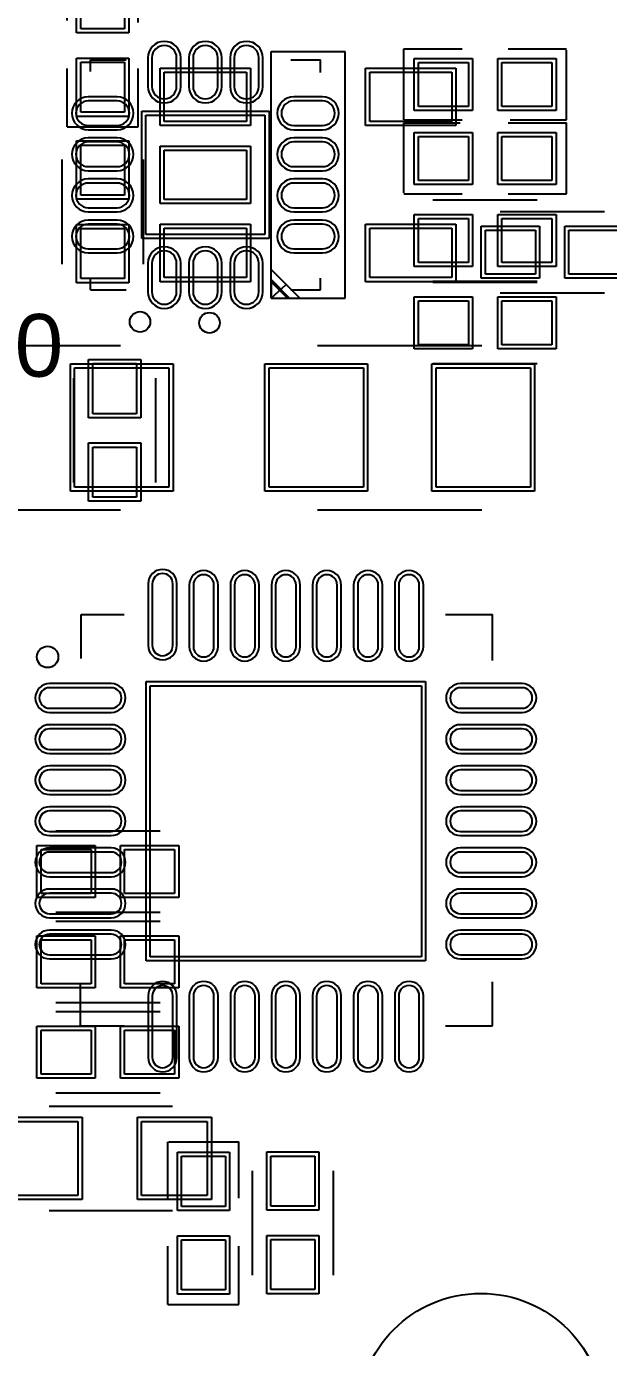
# Model space of a CAD drawing. Header units: inches. Extents: x -5 to 125, y -8 to 83.
# Drawn here: x 8.57 to 15.65, y 22.18 to 38.26 of the extents above; entities that cross this region are included whole.
import ezdxf

# ---------------------------------------------------------------- set-up
doc = ezdxf.new("R2010")
doc.units = ezdxf.units.IN
for name, color, linetype in [('Bottom Overlay', 54, 'Continuous'), ('Bottom Paste', 16, 'Continuous'), ('Bottom Solder', 6, 'Continuous'), ('Top Overlay', 2, 'Continuous'), ('Top Paste', 8, 'Continuous'), ('Top Solder', 216, 'Continuous')]:
    doc.layers.add(name, color=color, linetype=linetype)
doc.styles.add('Arial', font='', dxfattribs={"height": 0.2})
doc.styles.get('Arial').set_extended_font_data('Arial')

# ---------------------------------------------------------------- blocks, each defined once
blk = doc.blocks.new('QFN28P_0_5BSC_5_5_H_60')
at = {"layer": 'Top Overlay'}
for p, q in [((-2.489, 2.515), (-1.968, 2.515)), ((-2.489, 1.981), (-2.489, 2.515)), ((1.943, 2.515), (2.515, 2.515)), ((2.515, 1.956), (2.515, 2.515)), ((-2.5, -2.489), (-2.5, -1.981)), ((2.515, -2.489), (2.515, -1.956)), ((-2.5, -2.489), (-1.968, -2.489)), ((1.943, -2.489), (2.515, -2.489))]:
    blk.add_line(p, q, dxfattribs=at)
blk.add_circle((-2.9, 2), 0.13, dxfattribs=at)
at = {"layer": 'Top Paste'}
for p, q in [((-1.625, 2.89), (-1.625, 2.14)), ((-1.375, 2.14), (-1.375, 2.89)), ((-1.125, 2.875), (-1.125, 2.125)), ((-0.875, 2.125), (-0.875, 2.875)), ((-0.625, 2.875), (-0.625, 2.125)), ((-0.375, 2.125), (-0.375, 2.875)), ((-0.125, 2.875), (-0.125, 2.125)), ((0.125, 2.125), (0.125, 2.875)), ((0.375, 2.875), (0.375, 2.125)), ((0.625, 2.125), (0.625, 2.875)), ((0.875, 2.875), (0.875, 2.125)), ((1.125, 2.125), (1.125, 2.875)), ((1.375, 2.875), (1.375, 2.125)), ((1.625, 2.125), (1.625, 2.875)), ((-2.125, 1.625), (-2.875, 1.625)), ((-1.65, 1.65), (1.65, 1.65)), ((-1.65, -1.65), (-1.65, 1.65)), ((1.65, 1.65), (1.65, -1.65)), ((2.875, 1.625), (2.125, 1.625)), ((-2.875, 1.375), (-2.125, 1.375)), ((2.125, 1.375), (2.875, 1.375)), ((-2.125, 1.125), (-2.875, 1.125)), ((2.875, 1.125), (2.125, 1.125)), ((-2.875, 0.875), (-2.125, 0.875)), ((2.125, 0.875), (2.875, 0.875)), ((-2.125, 0.625), (-2.875, 0.625)), ((2.875, 0.625), (2.125, 0.625)), ((-2.875, 0.375), (-2.125, 0.375)), ((2.125, 0.375), (2.875, 0.375)), ((-2.125, 0.125), (-2.875, 0.125)), ((2.875, 0.125), (2.125, 0.125)), ((-2.875, -0.125), (-2.125, -0.125)), ((2.125, -0.125), (2.875, -0.125)), ((-2.125, -0.375), (-2.875, -0.375)), ((2.875, -0.375), (2.125, -0.375)), ((-2.875, -0.625), (-2.125, -0.625)), ((2.125, -0.625), (2.875, -0.625)), ((-2.125, -0.875), (-2.875, -0.875)), ((2.875, -0.875), (2.125, -0.875)), ((-2.875, -1.125), (-2.125, -1.125)), ((2.125, -1.125), (2.875, -1.125)), ((-2.125, -1.375), (-2.875, -1.375)), ((2.875, -1.375), (2.125, -1.375)), ((-2.875, -1.625), (-2.125, -1.625)), ((1.65, -1.65), (-1.65, -1.65)), ((2.125, -1.625), (2.875, -1.625)), ((-1.625, -2.125), (-1.625, -2.875)), ((-1.375, -2.875), (-1.375, -2.125)), ((-1.125, -2.125), (-1.125, -2.875)), ((-0.875, -2.875), (-0.875, -2.125)), ((-0.625, -2.125), (-0.625, -2.875)), ((-0.375, -2.875), (-0.375, -2.125)), ((-0.125, -2.125), (-0.125, -2.875)), ((0.125, -2.875), (0.125, -2.125)), ((0.375, -2.125), (0.375, -2.875)), ((0.625, -2.875), (0.625, -2.125)), ((0.875, -2.125), (0.875, -2.875)), ((1.125, -2.875), (1.125, -2.125)), ((1.375, -2.125), (1.375, -2.875)), ((1.625, -2.875), (1.625, -2.125))]:
    blk.add_line(p, q, dxfattribs=at)
for centre, start, end in [((-1.5, 2.89), 0, 180), ((-1, 2.875), 0, 180), ((-0.5, 2.875), 0, 180), ((0, 2.875), 0, 180), ((0.5, 2.875), 0, 180), ((1, 2.875), 0, 180), ((1.5, 2.875), 0, 180), ((-1.5, 2.14), 180, 0), ((-1, 2.125), 180, 0), ((-0.5, 2.125), 180, 0), ((0, 2.125), 180, 0), ((0.5, 2.125), 180, 0), ((1, 2.125), 180, 0), ((1.5, 2.125), 180, 0), ((-2.875, 1.5), 90, 270), ((-2.125, 1.5), 270, 90), ((2.125, 1.5), 90, 270), ((2.875, 1.5), 270, 90), ((-2.875, 1), 90, 270), ((-2.125, 1), 270, 90), ((2.125, 1), 90, 270), ((2.875, 1), 270, 90), ((-2.875, 0.5), 90, 270), ((-2.125, 0.5), 270, 90), ((2.125, 0.5), 90, 270), ((2.875, 0.5), 270, 90), ((-2.875, 0), 90, 270), ((-2.125, 0), 270, 90), ((2.125, 0), 90, 270), ((2.875, 0), 270, 90), ((-2.875, -0.5), 90, 270), ((-2.125, -0.5), 270, 90), ((2.125, -0.5), 90, 270), ((2.875, -0.5), 270, 90), ((-2.875, -1), 90, 270), ((-2.125, -1), 270, 90), ((2.125, -1), 90, 270), ((2.875, -1), 270, 90), ((-2.875, -1.5), 90, 270), ((-2.125, -1.5), 270, 90), ((2.125, -1.5), 90, 270), ((2.875, -1.5), 270, 90), ((-1.5, -2.125), 0, 180), ((-1, -2.125), 0, 180), ((-0.5, -2.125), 0, 180), ((0, -2.125), 0, 180), ((0.5, -2.125), 0, 180), ((1, -2.125), 0, 180), ((1.5, -2.125), 0, 180), ((-1.5, -2.875), 180, 0), ((-1, -2.875), 180, 0), ((-0.5, -2.875), 180, 0), ((0, -2.875), 180, 0), ((0.5, -2.875), 180, 0), ((1, -2.875), 180, 0), ((1.5, -2.875), 180, 0)]:
    blk.add_arc(centre, 0.125, start, end, dxfattribs=at)
at = {"layer": 'Top Solder'}
for p, q in [((-1.675, 2.89), (-1.675, 2.14)), ((-1.325, 2.14), (-1.325, 2.89)), ((-1.175, 2.875), (-1.175, 2.125)), ((-0.825, 2.125), (-0.825, 2.875)), ((-0.675, 2.875), (-0.675, 2.125)), ((-0.325, 2.125), (-0.325, 2.875)), ((-0.175, 2.875), (-0.175, 2.125)), ((0.175, 2.125), (0.175, 2.875)), ((0.325, 2.875), (0.325, 2.125)), ((0.675, 2.125), (0.675, 2.875)), ((0.825, 2.875), (0.825, 2.125)), ((1.175, 2.125), (1.175, 2.875)), ((1.325, 2.875), (1.325, 2.125)), ((1.675, 2.125), (1.675, 2.875)), ((-2.125, 1.675), (-2.875, 1.675)), ((-1.7, 1.7), (1.7, 1.7)), ((-1.7, -1.7), (-1.7, 1.7)), ((1.7, 1.7), (1.7, -1.7)), ((2.875, 1.675), (2.125, 1.675)), ((-2.875, 1.325), (-2.125, 1.325)), ((2.125, 1.325), (2.875, 1.325)), ((-2.125, 1.175), (-2.875, 1.175)), ((2.875, 1.175), (2.125, 1.175)), ((-2.875, 0.825), (-2.125, 0.825)), ((2.125, 0.825), (2.875, 0.825)), ((-2.125, 0.675), (-2.875, 0.675)), ((2.875, 0.675), (2.125, 0.675)), ((-2.875, 0.325), (-2.125, 0.325)), ((2.125, 0.325), (2.875, 0.325)), ((-2.125, 0.175), (-2.875, 0.175)), ((2.875, 0.175), (2.125, 0.175)), ((-2.875, -0.175), (-2.125, -0.175)), ((2.125, -0.175), (2.875, -0.175)), ((-2.125, -0.325), (-2.875, -0.325)), ((2.875, -0.325), (2.125, -0.325)), ((-2.875, -0.675), (-2.125, -0.675)), ((2.125, -0.675), (2.875, -0.675)), ((-2.125, -0.825), (-2.875, -0.825)), ((2.875, -0.825), (2.125, -0.825)), ((-2.875, -1.175), (-2.125, -1.175)), ((2.125, -1.175), (2.875, -1.175)), ((-2.125, -1.325), (-2.875, -1.325)), ((2.875, -1.325), (2.125, -1.325)), ((-2.875, -1.675), (-2.125, -1.675)), ((1.7, -1.7), (-1.7, -1.7)), ((2.125, -1.675), (2.875, -1.675)), ((-1.675, -2.125), (-1.675, -2.875)), ((-1.325, -2.875), (-1.325, -2.125)), ((-1.175, -2.125), (-1.175, -2.875)), ((-0.825, -2.875), (-0.825, -2.125)), ((-0.675, -2.125), (-0.675, -2.875)), ((-0.325, -2.875), (-0.325, -2.125)), ((-0.175, -2.125), (-0.175, -2.875)), ((0.175, -2.875), (0.175, -2.125)), ((0.325, -2.125), (0.325, -2.875)), ((0.675, -2.875), (0.675, -2.125)), ((0.825, -2.125), (0.825, -2.875)), ((1.175, -2.875), (1.175, -2.125)), ((1.325, -2.125), (1.325, -2.875)), ((1.675, -2.875), (1.675, -2.125))]:
    blk.add_line(p, q, dxfattribs=at)
for centre, start, end in [((-1.5, 2.89), 0, 180), ((-1, 2.875), 0, 180), ((-0.5, 2.875), 0, 180), ((0, 2.875), 0, 180), ((0.5, 2.875), 0, 180), ((1, 2.875), 0, 180), ((1.5, 2.875), 0, 180), ((-1.5, 2.14), 180, 0), ((-1, 2.125), 180, 0), ((-0.5, 2.125), 180, 0), ((0, 2.125), 180, 0), ((0.5, 2.125), 180, 0), ((1, 2.125), 180, 0), ((1.5, 2.125), 180, 0), ((-2.875, 1.5), 90, 270), ((-2.125, 1.5), 270, 90), ((2.125, 1.5), 90, 270), ((2.875, 1.5), 270, 90), ((-2.875, 1), 90, 270), ((-2.125, 1), 270, 90), ((2.125, 1), 90, 270), ((2.875, 1), 270, 90), ((-2.875, 0.5), 90, 270), ((-2.125, 0.5), 270, 90), ((2.125, 0.5), 90, 270), ((2.875, 0.5), 270, 90), ((-2.875, 0), 90, 270), ((-2.125, 0), 270, 90), ((2.125, 0), 90, 270), ((2.875, 0), 270, 90), ((-2.875, -0.5), 90, 270), ((-2.125, -0.5), 270, 90), ((2.125, -0.5), 90, 270), ((2.875, -0.5), 270, 90), ((-2.875, -1), 90, 270), ((-2.125, -1), 270, 90), ((2.125, -1), 90, 270), ((2.875, -1), 270, 90), ((-2.875, -1.5), 90, 270), ((-2.125, -1.5), 270, 90), ((2.125, -1.5), 90, 270), ((2.875, -1.5), 270, 90), ((-1.5, -2.125), 0, 180), ((-1, -2.125), 0, 180), ((-0.5, -2.125), 0, 180), ((0, -2.125), 0, 180), ((0.5, -2.125), 0, 180), ((1, -2.125), 0, 180), ((1.5, -2.125), 0, 180), ((-1.5, -2.875), 180, 0), ((-1, -2.875), 180, 0), ((-0.5, -2.875), 180, 0), ((0, -2.875), 180, 0), ((0.5, -2.875), 180, 0), ((1, -2.875), 180, 0), ((1.5, -2.875), 180, 0)]:
    blk.add_arc(centre, 0.175, start, end, dxfattribs=at)
blk = doc.blocks.new('M____P____________72')
at = {"layer": 'Top Solder'}
blk.add_circle((0, 0), 1.5, dxfattribs=at)
blk = doc.blocks.new('WQFN14_0_5_2_5_2_5_86')
at = {"layer": 'Top Overlay'}
for p, q in [((-1.4, 1.4), (-1.4, 0.965)), ((-1.4, 1.4), (-1.257, 1.4)), ((1.257, 1.4), (1.4, 1.4)), ((1.4, 1.4), (1.4, 0.965)), ((-1.4, -1.041), (-1.4, -1.4)), ((1.4, -1.041), (1.4, -1.4)), ((-1.4, -1.4), (-1.257, -1.4)), ((1.245, -1.4), (1.4, -1.4))]:
    blk.add_line(p, q, dxfattribs=at)
blk.add_circle((-1.789, 0.795), 0.125, dxfattribs=at)
at = {"layer": 'Top Paste'}
for p, q in [((-0.9, 1.425), (-0.9, 1.075)), ((-0.6, 1.075), (-0.6, 1.425)), ((-0.4, 1.425), (-0.4, 1.075)), ((-0.1, 1.075), (-0.1, 1.425)), ((0.1, 1.425), (0.1, 1.075)), ((0.4, 1.075), (0.4, 1.425)), ((0.6, 1.425), (0.6, 1.075)), ((0.9, 1.075), (0.9, 1.425)), ((-1.075, 0.65), (-1.425, 0.65)), ((-0.725, 0.725), (0.725, 0.725)), ((-0.725, -0.725), (-0.725, 0.725)), ((0.725, 0.725), (0.725, -0.725)), ((1.425, 0.65), (1.075, 0.65)), ((-1.425, 0.35), (-1.075, 0.35)), ((1.075, 0.35), (1.425, 0.35)), ((-1.075, 0.15), (-1.425, 0.15)), ((1.425, 0.15), (1.075, 0.15)), ((-1.425, -0.15), (-1.075, -0.15)), ((1.075, -0.15), (1.425, -0.15)), ((-1.075, -0.35), (-1.425, -0.35)), ((1.425, -0.35), (1.075, -0.35)), ((-1.425, -0.65), (-1.075, -0.65)), ((0.725, -0.725), (-0.725, -0.725)), ((1.075, -0.65), (1.425, -0.65)), ((-0.9, -1.075), (-0.9, -1.425)), ((-0.6, -1.425), (-0.6, -1.075)), ((-0.4, -1.075), (-0.4, -1.425)), ((-0.1, -1.425), (-0.1, -1.075)), ((0.1, -1.075), (0.1, -1.425)), ((0.4, -1.425), (0.4, -1.075)), ((0.6, -1.075), (0.6, -1.425)), ((0.9, -1.425), (0.9, -1.075))]:
    blk.add_line(p, q, dxfattribs=at)
for centre, start, end in [((-0.75, 1.425), 0, 180), ((-0.25, 1.425), 0, 180), ((0.25, 1.425), 0, 180), ((0.75, 1.425), 0, 180), ((-0.75, 1.075), 180, 0), ((-0.25, 1.075), 180, 0), ((0.25, 1.075), 180, 0), ((0.75, 1.075), 180, 0), ((-1.425, 0.5), 90, 270), ((-1.075, 0.5), 270, 90), ((1.075, 0.5), 90, 270), ((1.425, 0.5), 270, 90), ((-1.425, 0), 90, 270), ((-1.075, 0), 270, 90), ((1.075, 0), 90, 270), ((1.425, 0), 270, 90), ((-1.425, -0.5), 90, 270), ((-1.075, -0.5), 270, 90), ((1.075, -0.5), 90, 270), ((1.425, -0.5), 270, 90), ((-0.75, -1.075), 0, 180), ((-0.25, -1.075), 0, 180), ((0.25, -1.075), 0, 180), ((0.75, -1.075), 0, 180), ((-0.75, -1.425), 180, 0), ((-0.25, -1.425), 180, 0), ((0.25, -1.425), 180, 0), ((0.75, -1.425), 180, 0)]:
    blk.add_arc(centre, 0.15, start, end, dxfattribs=at)
at = {"layer": 'Top Solder'}
for p, q in [((-0.95, 1.425), (-0.95, 1.075)), ((-0.55, 1.075), (-0.55, 1.425)), ((-0.45, 1.425), (-0.45, 1.075)), ((-0.05, 1.075), (-0.05, 1.425)), ((0.05, 1.425), (0.05, 1.075)), ((0.45, 1.075), (0.45, 1.425)), ((0.55, 1.425), (0.55, 1.075)), ((0.95, 1.075), (0.95, 1.425)), ((-1.075, 0.7), (-1.425, 0.7)), ((-0.775, 0.775), (0.775, 0.775)), ((-0.775, -0.775), (-0.775, 0.775)), ((0.775, 0.775), (0.775, -0.775)), ((1.425, 0.7), (1.075, 0.7)), ((-1.425, 0.3), (-1.075, 0.3)), ((-1.075, 0.2), (-1.425, 0.2)), ((1.075, 0.3), (1.425, 0.3)), ((1.425, 0.2), (1.075, 0.2)), ((-1.425, -0.2), (-1.075, -0.2)), ((-1.075, -0.3), (-1.425, -0.3)), ((1.075, -0.2), (1.425, -0.2)), ((1.425, -0.3), (1.075, -0.3)), ((-1.425, -0.7), (-1.075, -0.7)), ((0.775, -0.775), (-0.775, -0.775)), ((1.075, -0.7), (1.425, -0.7)), ((-0.95, -1.075), (-0.95, -1.425)), ((-0.55, -1.425), (-0.55, -1.075)), ((-0.45, -1.075), (-0.45, -1.425)), ((-0.05, -1.425), (-0.05, -1.075)), ((0.05, -1.075), (0.05, -1.425)), ((0.45, -1.425), (0.45, -1.075)), ((0.55, -1.075), (0.55, -1.425)), ((0.95, -1.425), (0.95, -1.075))]:
    blk.add_line(p, q, dxfattribs=at)
for centre, start, end in [((-0.75, 1.425), 0, 180), ((-0.25, 1.425), 0, 180), ((0.25, 1.425), 0, 180), ((0.75, 1.425), 0, 180), ((-0.75, 1.075), 180, 0), ((-0.25, 1.075), 180, 0), ((0.25, 1.075), 180, 0), ((0.75, 1.075), 180, 0), ((-1.425, 0.5), 90, 270), ((-1.075, 0.5), 270, 90), ((1.075, 0.5), 90, 270), ((1.425, 0.5), 270, 90), ((-1.425, 0), 90, 270), ((-1.075, 0), 270, 90), ((1.075, 0), 90, 270), ((1.425, 0), 270, 90), ((-1.425, -0.5), 90, 270), ((-1.075, -0.5), 270, 90), ((1.075, -0.5), 90, 270), ((1.425, -0.5), 270, 90), ((-0.75, -1.075), 0, 180), ((-0.25, -1.075), 0, 180), ((0.25, -1.075), 0, 180), ((0.75, -1.075), 0, 180), ((-0.75, -1.425), 180, 0), ((-0.25, -1.425), 180, 0), ((0.25, -1.425), 180, 0), ((0.75, -1.425), 180, 0)]:
    blk.add_arc(centre, 0.2, start, end, dxfattribs=at)
blk = doc.blocks.new('SOT_235_B_87')
at = {"layer": 'Bottom Overlay'}
for p, q in [((-0.45, 1.5), (0.45, 1.5)), ((-0.45, -1.5), (-0.45, 1.5)), ((0.45, -1.5), (0.45, 1.5)), ((-0.45, -1.15), (-0.1, -1.5)), ((-0.45, -1.275), (-0.225, -1.5)), ((-0.45, -1.275), (-0.45, -1.5)), ((-0.45, -1.3), (-0.225, -1.5)), ((-0.45, -1.3), (-0.25, -1.5)), ((-0.45, -1.5), (-0.265, -1.335)), ((-0.45, -1.5), (0.45, -1.5)), ((-0.1, -1.5), (-0.025, -1.5))]:
    blk.add_line(p, q, dxfattribs=at)
blk.add_circle((-1.2, -1.8), 0.125, dxfattribs=at)
at = {"layer": 'Bottom Paste'}
for p, q in [((-1.75, 0.65), (-1.75, 1.25)), ((-1.75, 1.25), (-0.75, 1.25)), ((-0.75, 1.25), (-0.75, 0.65)), ((0.75, 0.65), (0.75, 1.25)), ((0.75, 1.25), (1.75, 1.25)), ((1.75, 1.25), (1.75, 0.65)), ((-0.75, 0.65), (-1.75, 0.65)), ((1.75, 0.65), (0.75, 0.65)), ((-1.75, -0.3), (-1.75, 0.3)), ((-1.75, 0.3), (-0.75, 0.3)), ((-0.75, 0.3), (-0.75, -0.3)), ((-0.75, -0.3), (-1.75, -0.3)), ((-1.75, -1.25), (-1.75, -0.65)), ((-1.75, -0.65), (-0.75, -0.65)), ((-0.75, -0.65), (-0.75, -1.25)), ((0.75, -1.25), (0.75, -0.65)), ((0.75, -0.65), (1.75, -0.65)), ((1.75, -0.65), (1.75, -1.25)), ((-0.75, -1.25), (-1.75, -1.25)), ((1.75, -1.25), (0.75, -1.25))]:
    blk.add_line(p, q, dxfattribs=at)
at = {"layer": 'Bottom Solder'}
for p, q in [((-1.8, 0.6), (-1.8, 1.3)), ((-1.8, 1.3), (-0.7, 1.3)), ((-0.7, 1.3), (-0.7, 0.6)), ((0.7, 0.6), (0.7, 1.3)), ((0.7, 1.3), (1.8, 1.3)), ((1.8, 1.3), (1.8, 0.6)), ((-0.7, 0.6), (-1.8, 0.6)), ((1.8, 0.6), (0.7, 0.6)), ((-1.8, -0.35), (-1.8, 0.35)), ((-1.8, 0.35), (-0.7, 0.35)), ((-0.7, 0.35), (-0.7, -0.35)), ((-0.7, -0.35), (-1.8, -0.35)), ((-1.8, -1.3), (-1.8, -0.6)), ((-1.8, -0.6), (-0.7, -0.6)), ((-0.7, -0.6), (-0.7, -1.3)), ((0.7, -1.3), (0.7, -0.6)), ((0.7, -0.6), (1.8, -0.6)), ((1.8, -0.6), (1.8, -1.3)), ((-0.7, -1.3), (-1.8, -1.3)), ((1.8, -1.3), (0.7, -1.3))]:
    blk.add_line(p, q, dxfattribs=at)
blk = doc.blocks.new('0402R_146')
at = {"layer": 'Top Overlay'}
for p, q in [((-0.991, 0.432), (-0.991, -0.432)), ((-0.279, 0.432), (-0.991, 0.432)), ((0.991, 0.432), (0.279, 0.432)), ((0.991, 0.419), (0.991, -0.432)), ((-0.279, -0.432), (-0.991, -0.432)), ((0.991, -0.432), (0.305, -0.432))]:
    blk.add_line(p, q, dxfattribs=at)
at = {"layer": 'Top Paste'}
for p, q in [((-0.813, -0.267), (-0.813, 0.267)), ((-0.813, 0.267), (-0.203, 0.267)), ((-0.203, 0.267), (-0.203, -0.267)), ((0.203, -0.267), (0.203, 0.267)), ((0.203, 0.267), (0.813, 0.267)), ((0.813, 0.267), (0.813, -0.267)), ((-0.203, -0.267), (-0.813, -0.267)), ((0.813, -0.267), (0.203, -0.267))]:
    blk.add_line(p, q, dxfattribs=at)
at = {"layer": 'Top Solder'}
for p, q in [((-0.863, -0.317), (-0.863, 0.317)), ((-0.863, 0.317), (-0.153, 0.317)), ((-0.153, 0.317), (-0.153, -0.317)), ((0.153, -0.317), (0.153, 0.317)), ((0.153, 0.317), (0.863, 0.317)), ((0.863, 0.317), (0.863, -0.317)), ((-0.153, -0.317), (-0.863, -0.317)), ((0.863, -0.317), (0.153, -0.317))]:
    blk.add_line(p, q, dxfattribs=at)
blk = doc.blocks.new('0402R_147')
at = {"layer": 'Top Overlay'}
for p, q in [((-0.991, -0.432), (-0.991, 0.432)), ((-0.991, 0.432), (-0.279, 0.432)), ((0.279, 0.432), (0.991, 0.432)), ((0.991, -0.432), (0.991, 0.419)), ((-0.991, -0.432), (-0.279, -0.432)), ((0.305, -0.432), (0.991, -0.432))]:
    blk.add_line(p, q, dxfattribs=at)
at = {"layer": 'Top Paste'}
for p, q in [((-0.813, -0.267), (-0.813, 0.267)), ((-0.813, 0.267), (-0.203, 0.267)), ((-0.203, 0.267), (-0.203, -0.267)), ((0.203, -0.267), (0.203, 0.267)), ((0.203, 0.267), (0.813, 0.267)), ((0.813, 0.267), (0.813, -0.267)), ((-0.203, -0.267), (-0.813, -0.267)), ((0.813, -0.267), (0.203, -0.267))]:
    blk.add_line(p, q, dxfattribs=at)
at = {"layer": 'Top Solder'}
for p, q in [((-0.863, -0.317), (-0.863, 0.317)), ((-0.863, 0.317), (-0.153, 0.317)), ((-0.153, 0.317), (-0.153, -0.317)), ((0.153, -0.317), (0.153, 0.317)), ((0.153, 0.317), (0.863, 0.317)), ((0.863, 0.317), (0.863, -0.317)), ((-0.153, -0.317), (-0.863, -0.317)), ((0.863, -0.317), (0.153, -0.317))]:
    blk.add_line(p, q, dxfattribs=at)
blk = doc.blocks.new('0402R_B_158')
at = {"layer": 'Bottom Overlay'}
for p, q in [((-0.991, 0.432), (-0.279, 0.432)), ((-0.991, 0.432), (-0.991, -0.432)), ((0.305, 0.432), (0.991, 0.432)), ((0.991, 0.432), (0.991, -0.419)), ((-0.991, -0.432), (-0.279, -0.432)), ((0.279, -0.432), (0.991, -0.432))]:
    blk.add_line(p, q, dxfattribs=at)
at = {"layer": 'Bottom Paste'}
for p, q in [((-0.813, -0.267), (-0.813, 0.267)), ((-0.813, 0.267), (-0.203, 0.267)), ((-0.203, 0.267), (-0.203, -0.267)), ((0.203, -0.267), (0.203, 0.267)), ((0.203, 0.267), (0.813, 0.267)), ((0.813, 0.267), (0.813, -0.267)), ((-0.203, -0.267), (-0.813, -0.267)), ((0.813, -0.267), (0.203, -0.267))]:
    blk.add_line(p, q, dxfattribs=at)
at = {"layer": 'Bottom Solder'}
for p, q in [((-0.863, -0.317), (-0.863, 0.317)), ((-0.863, 0.317), (-0.153, 0.317)), ((-0.153, 0.317), (-0.153, -0.317)), ((0.153, -0.317), (0.153, 0.317)), ((0.153, 0.317), (0.863, 0.317)), ((0.863, 0.317), (0.863, -0.317)), ((-0.153, -0.317), (-0.863, -0.317)), ((0.863, -0.317), (0.153, -0.317))]:
    blk.add_line(p, q, dxfattribs=at)
blk = doc.blocks.new('0402R_221')
at = {"layer": 'Top Overlay'}
for p, q in [((-0.991, 0.432), (-0.279, 0.432)), ((-0.991, 0.432), (-0.991, -0.432)), ((0.279, 0.432), (0.991, 0.432)), ((0.991, 0.419), (0.991, -0.432)), ((-0.991, -0.432), (-0.279, -0.432)), ((0.305, -0.432), (0.991, -0.432))]:
    blk.add_line(p, q, dxfattribs=at)
at = {"layer": 'Top Paste'}
for p, q in [((-0.813, -0.267), (-0.813, 0.267)), ((-0.813, 0.267), (-0.203, 0.267)), ((-0.203, 0.267), (-0.203, -0.267)), ((0.203, -0.267), (0.203, 0.267)), ((0.203, 0.267), (0.813, 0.267)), ((0.813, 0.267), (0.813, -0.267)), ((-0.203, -0.267), (-0.813, -0.267)), ((0.813, -0.267), (0.203, -0.267))]:
    blk.add_line(p, q, dxfattribs=at)
at = {"layer": 'Top Solder'}
for p, q in [((-0.863, -0.317), (-0.863, 0.317)), ((-0.863, 0.317), (-0.153, 0.317)), ((-0.153, 0.317), (-0.153, -0.317)), ((0.153, -0.317), (0.153, 0.317)), ((0.153, 0.317), (0.863, 0.317)), ((0.863, 0.317), (0.863, -0.317)), ((-0.153, -0.317), (-0.863, -0.317)), ((0.863, -0.317), (0.153, -0.317))]:
    blk.add_line(p, q, dxfattribs=at)
blk = doc.blocks.new('0402C_384')
at = {"layer": 'Top Overlay'}
for p, q in [((0.635, 0.495), (-0.635, 0.495)), ((0.635, -0.495), (-0.635, -0.495))]:
    blk.add_line(p, q, dxfattribs=at)
at = {"layer": 'Top Paste'}
for p, q in [((-0.813, -0.267), (-0.813, 0.267)), ((-0.813, 0.267), (-0.203, 0.267)), ((-0.203, 0.267), (-0.203, -0.267)), ((0.203, -0.267), (0.203, 0.267)), ((0.203, 0.267), (0.813, 0.267)), ((0.813, 0.267), (0.813, -0.267)), ((-0.203, -0.267), (-0.813, -0.267)), ((0.813, -0.267), (0.203, -0.267))]:
    blk.add_line(p, q, dxfattribs=at)
at = {"layer": 'Top Solder'}
for p, q in [((-0.863, -0.317), (-0.863, 0.317)), ((-0.863, 0.317), (-0.153, 0.317)), ((-0.153, 0.317), (-0.153, -0.317)), ((0.153, -0.317), (0.153, 0.317)), ((0.153, 0.317), (0.863, 0.317)), ((0.863, 0.317), (0.863, -0.317)), ((-0.153, -0.317), (-0.863, -0.317)), ((0.863, -0.317), (0.153, -0.317))]:
    blk.add_line(p, q, dxfattribs=at)
blk = doc.blocks.new('0402C_385')
at = {"layer": 'Top Overlay'}
for p, q in [((0.635, 0.495), (-0.635, 0.495)), ((0.635, -0.495), (-0.635, -0.495))]:
    blk.add_line(p, q, dxfattribs=at)
at = {"layer": 'Top Paste'}
for p, q in [((-0.813, -0.267), (-0.813, 0.267)), ((-0.813, 0.267), (-0.203, 0.267)), ((-0.203, 0.267), (-0.203, -0.267)), ((0.203, -0.267), (0.203, 0.267)), ((0.203, 0.267), (0.813, 0.267)), ((0.813, 0.267), (0.813, -0.267)), ((-0.203, -0.267), (-0.813, -0.267)), ((0.813, -0.267), (0.203, -0.267))]:
    blk.add_line(p, q, dxfattribs=at)
at = {"layer": 'Top Solder'}
for p, q in [((-0.863, -0.317), (-0.863, 0.317)), ((-0.863, 0.317), (-0.153, 0.317)), ((-0.153, 0.317), (-0.153, -0.317)), ((0.153, -0.317), (0.153, 0.317)), ((0.153, 0.317), (0.863, 0.317)), ((0.863, 0.317), (0.863, -0.317)), ((-0.153, -0.317), (-0.863, -0.317)), ((0.863, -0.317), (0.153, -0.317))]:
    blk.add_line(p, q, dxfattribs=at)
blk = doc.blocks.new('0402C_392')
at = {"layer": 'Top Overlay'}
for p, q in [((-0.635, 0.495), (0.635, 0.495)), ((0.635, -0.495), (-0.635, -0.495))]:
    blk.add_line(p, q, dxfattribs=at)
at = {"layer": 'Top Paste'}
for p, q in [((-0.813, -0.267), (-0.813, 0.267)), ((-0.813, 0.267), (-0.203, 0.267)), ((-0.203, 0.267), (-0.203, -0.267)), ((0.203, -0.267), (0.203, 0.267)), ((0.203, 0.267), (0.813, 0.267)), ((0.813, 0.267), (0.813, -0.267)), ((-0.203, -0.267), (-0.813, -0.267)), ((0.813, -0.267), (0.203, -0.267))]:
    blk.add_line(p, q, dxfattribs=at)
at = {"layer": 'Top Solder'}
for p, q in [((-0.863, -0.317), (-0.863, 0.317)), ((-0.863, 0.317), (-0.153, 0.317)), ((-0.153, 0.317), (-0.153, -0.317)), ((0.153, -0.317), (0.153, 0.317)), ((0.153, 0.317), (0.863, 0.317)), ((0.863, 0.317), (0.863, -0.317)), ((-0.153, -0.317), (-0.863, -0.317)), ((0.863, -0.317), (0.153, -0.317))]:
    blk.add_line(p, q, dxfattribs=at)
blk = doc.blocks.new('0402C_B_396')
at = {"layer": 'Bottom Overlay'}
for p, q in [((0.635, 0.495), (-0.635, 0.495)), ((0.635, -0.495), (-0.635, -0.495))]:
    blk.add_line(p, q, dxfattribs=at)
at = {"layer": 'Bottom Paste'}
for p, q in [((-0.813, -0.267), (-0.813, 0.267)), ((-0.813, 0.267), (-0.203, 0.267)), ((-0.203, 0.267), (-0.203, -0.267)), ((0.203, -0.267), (0.203, 0.267)), ((0.203, 0.267), (0.813, 0.267)), ((0.813, 0.267), (0.813, -0.267)), ((-0.203, -0.267), (-0.813, -0.267)), ((0.813, -0.267), (0.203, -0.267))]:
    blk.add_line(p, q, dxfattribs=at)
at = {"layer": 'Bottom Solder'}
for p, q in [((-0.863, -0.317), (-0.863, 0.317)), ((-0.863, 0.317), (-0.153, 0.317)), ((-0.153, 0.317), (-0.153, -0.317)), ((0.153, -0.317), (0.153, 0.317)), ((0.153, 0.317), (0.863, 0.317)), ((0.863, 0.317), (0.863, -0.317)), ((-0.153, -0.317), (-0.863, -0.317)), ((0.863, -0.317), (0.153, -0.317))]:
    blk.add_line(p, q, dxfattribs=at)
blk = doc.blocks.new('0805C_B_397')
at = {"layer": 'Bottom Overlay'}
for p, q in [((-1, 1), (1, 1)), ((-1, -1), (1, -1))]:
    blk.add_line(p, q, dxfattribs=at)
at = {"layer": 'Bottom Paste'}
for p, q in [((-1.591, 0.725), (-0.441, 0.725)), ((-1.591, -0.725), (-1.591, 0.725)), ((-0.441, 0.725), (-0.441, -0.725)), ((0.441, 0.725), (1.591, 0.725)), ((0.441, -0.725), (0.441, 0.725)), ((1.591, 0.725), (1.591, -0.725)), ((-0.441, -0.725), (-1.591, -0.725)), ((1.591, -0.725), (0.441, -0.725))]:
    blk.add_line(p, q, dxfattribs=at)
at = {"layer": 'Bottom Solder'}
for p, q in [((-1.641, 0.775), (-0.391, 0.775)), ((-1.641, -0.775), (-1.641, 0.775)), ((-0.391, 0.775), (-0.391, -0.775)), ((0.391, 0.775), (1.641, 0.775)), ((0.391, -0.775), (0.391, 0.775)), ((1.641, 0.775), (1.641, -0.775)), ((-0.391, -0.775), (-1.641, -0.775)), ((1.641, -0.775), (0.391, -0.775))]:
    blk.add_line(p, q, dxfattribs=at)
blk = doc.blocks.new('0805C_B_398')
at = {"layer": 'Bottom Overlay'}
for p, q in [((1, 1), (-1, 1)), ((1, -1), (-1, -1))]:
    blk.add_line(p, q, dxfattribs=at)
at = {"layer": 'Bottom Paste'}
for p, q in [((-1.591, 0.725), (-0.441, 0.725)), ((-1.591, -0.725), (-1.591, 0.725)), ((-0.441, 0.725), (-0.441, -0.725)), ((0.441, 0.725), (1.591, 0.725)), ((0.441, -0.725), (0.441, 0.725)), ((1.591, 0.725), (1.591, -0.725)), ((-0.441, -0.725), (-1.591, -0.725)), ((1.591, -0.725), (0.441, -0.725))]:
    blk.add_line(p, q, dxfattribs=at)
at = {"layer": 'Bottom Solder'}
for p, q in [((-1.641, 0.775), (-0.391, 0.775)), ((-1.641, -0.775), (-1.641, 0.775)), ((-0.391, 0.775), (-0.391, -0.775)), ((0.391, 0.775), (1.641, 0.775)), ((0.391, -0.775), (0.391, 0.775)), ((1.641, 0.775), (1.641, -0.775)), ((-0.391, -0.775), (-1.641, -0.775)), ((1.641, -0.775), (0.391, -0.775))]:
    blk.add_line(p, q, dxfattribs=at)
blk = doc.blocks.new('0402C_B_399')
at = {"layer": 'Bottom Overlay'}
for p, q in [((-0.635, 0.495), (0.635, 0.495)), ((-0.635, -0.495), (0.635, -0.495))]:
    blk.add_line(p, q, dxfattribs=at)
at = {"layer": 'Bottom Paste'}
for p, q in [((-0.813, -0.267), (-0.813, 0.267)), ((-0.813, 0.267), (-0.203, 0.267)), ((-0.203, 0.267), (-0.203, -0.267)), ((0.203, -0.267), (0.203, 0.267)), ((0.203, 0.267), (0.813, 0.267)), ((0.813, 0.267), (0.813, -0.267)), ((-0.203, -0.267), (-0.813, -0.267)), ((0.813, -0.267), (0.203, -0.267))]:
    blk.add_line(p, q, dxfattribs=at)
at = {"layer": 'Bottom Solder'}
for p, q in [((-0.863, -0.317), (-0.863, 0.317)), ((-0.863, 0.317), (-0.153, 0.317)), ((-0.153, 0.317), (-0.153, -0.317)), ((0.153, -0.317), (0.153, 0.317)), ((0.153, 0.317), (0.863, 0.317)), ((0.863, 0.317), (0.863, -0.317)), ((-0.153, -0.317), (-0.863, -0.317)), ((0.863, -0.317), (0.153, -0.317))]:
    blk.add_line(p, q, dxfattribs=at)
blk = doc.blocks.new('0402C_B_442')
at = {"layer": 'Bottom Overlay'}
for p, q in [((0.635, 0.495), (-0.635, 0.495)), ((0.635, -0.495), (-0.635, -0.495))]:
    blk.add_line(p, q, dxfattribs=at)
at = {"layer": 'Bottom Paste'}
for p, q in [((-0.813, -0.267), (-0.813, 0.267)), ((-0.813, 0.267), (-0.203, 0.267)), ((-0.203, 0.267), (-0.203, -0.267)), ((0.203, -0.267), (0.203, 0.267)), ((0.203, 0.267), (0.813, 0.267)), ((0.813, 0.267), (0.813, -0.267)), ((-0.203, -0.267), (-0.813, -0.267)), ((0.813, -0.267), (0.203, -0.267))]:
    blk.add_line(p, q, dxfattribs=at)
at = {"layer": 'Bottom Solder'}
for p, q in [((-0.863, -0.317), (-0.863, 0.317)), ((-0.863, 0.317), (-0.153, 0.317)), ((-0.153, 0.317), (-0.153, -0.317)), ((0.153, -0.317), (0.153, 0.317)), ((0.153, 0.317), (0.863, 0.317)), ((0.863, 0.317), (0.863, -0.317)), ((-0.153, -0.317), (-0.863, -0.317)), ((0.863, -0.317), (0.153, -0.317))]:
    blk.add_line(p, q, dxfattribs=at)
blk = doc.blocks.new('0402C_B_443')
at = {"layer": 'Bottom Overlay'}
for p, q in [((0.635, 0.495), (-0.635, 0.495)), ((0.635, -0.495), (-0.635, -0.495))]:
    blk.add_line(p, q, dxfattribs=at)
at = {"layer": 'Bottom Paste'}
for p, q in [((-0.813, -0.267), (-0.813, 0.267)), ((-0.813, 0.267), (-0.203, 0.267)), ((-0.203, 0.267), (-0.203, -0.267)), ((0.203, -0.267), (0.203, 0.267)), ((0.203, 0.267), (0.813, 0.267)), ((0.813, 0.267), (0.813, -0.267)), ((-0.203, -0.267), (-0.813, -0.267)), ((0.813, -0.267), (0.203, -0.267))]:
    blk.add_line(p, q, dxfattribs=at)
at = {"layer": 'Bottom Solder'}
for p, q in [((-0.863, -0.317), (-0.863, 0.317)), ((-0.863, 0.317), (-0.153, 0.317)), ((-0.153, 0.317), (-0.153, -0.317)), ((0.153, -0.317), (0.153, 0.317)), ((0.153, 0.317), (0.863, 0.317)), ((0.863, 0.317), (0.863, -0.317)), ((-0.153, -0.317), (-0.863, -0.317)), ((0.863, -0.317), (0.153, -0.317))]:
    blk.add_line(p, q, dxfattribs=at)
blk = doc.blocks.new('0402C_B_444')
at = {"layer": 'Bottom Overlay'}
for p, q in [((0.635, 0.495), (-0.635, 0.495)), ((0.635, -0.495), (-0.635, -0.495))]:
    blk.add_line(p, q, dxfattribs=at)
at = {"layer": 'Bottom Paste'}
for p, q in [((-0.813, -0.267), (-0.813, 0.267)), ((-0.813, 0.267), (-0.203, 0.267)), ((-0.203, 0.267), (-0.203, -0.267)), ((0.203, -0.267), (0.203, 0.267)), ((0.203, 0.267), (0.813, 0.267)), ((0.813, 0.267), (0.813, -0.267)), ((-0.203, -0.267), (-0.813, -0.267)), ((0.813, -0.267), (0.203, -0.267))]:
    blk.add_line(p, q, dxfattribs=at)
at = {"layer": 'Bottom Solder'}
for p, q in [((-0.863, -0.317), (-0.863, 0.317)), ((-0.863, 0.317), (-0.153, 0.317)), ((-0.153, 0.317), (-0.153, -0.317)), ((0.153, -0.317), (0.153, 0.317)), ((0.153, 0.317), (0.863, 0.317)), ((0.863, 0.317), (0.863, -0.317)), ((-0.153, -0.317), (-0.863, -0.317)), ((0.863, -0.317), (0.153, -0.317))]:
    blk.add_line(p, q, dxfattribs=at)
blk = doc.blocks.new('0402C_445')
at = {"layer": 'Top Overlay'}
for p, q in [((0.635, 0.495), (-0.635, 0.495)), ((-0.635, -0.495), (0.635, -0.495))]:
    blk.add_line(p, q, dxfattribs=at)
at = {"layer": 'Top Paste'}
for p, q in [((-0.813, -0.267), (-0.813, 0.267)), ((-0.813, 0.267), (-0.203, 0.267)), ((-0.203, 0.267), (-0.203, -0.267)), ((0.203, -0.267), (0.203, 0.267)), ((0.203, 0.267), (0.813, 0.267)), ((0.813, 0.267), (0.813, -0.267)), ((-0.203, -0.267), (-0.813, -0.267)), ((0.813, -0.267), (0.203, -0.267))]:
    blk.add_line(p, q, dxfattribs=at)
at = {"layer": 'Top Solder'}
for p, q in [((-0.863, -0.317), (-0.863, 0.317)), ((-0.863, 0.317), (-0.153, 0.317)), ((-0.153, 0.317), (-0.153, -0.317)), ((0.153, -0.317), (0.153, 0.317)), ((0.153, 0.317), (0.863, 0.317)), ((0.863, 0.317), (0.863, -0.317)), ((-0.153, -0.317), (-0.863, -0.317)), ((0.863, -0.317), (0.153, -0.317))]:
    blk.add_line(p, q, dxfattribs=at)
blk = doc.blocks.new('0603C_B_449')
at = {"layer": 'Bottom Overlay'}
for p, q in [((0.738, 0.635), (-0.762, 0.635)), ((0.738, -0.635), (-0.762, -0.635))]:
    blk.add_line(p, q, dxfattribs=at)
at = {"layer": 'Bottom Paste'}
for p, q in [((-1.187, -0.45), (-1.187, 0.45)), ((-1.187, 0.45), (-0.387, 0.45)), ((-0.387, 0.45), (-0.387, -0.45)), ((0.387, -0.45), (0.387, 0.45)), ((0.387, 0.45), (1.187, 0.45)), ((1.187, 0.45), (1.187, -0.45)), ((-0.387, -0.45), (-1.187, -0.45)), ((1.187, -0.45), (0.387, -0.45))]:
    blk.add_line(p, q, dxfattribs=at)
at = {"layer": 'Bottom Solder'}
for p, q in [((-1.237, -0.5), (-1.237, 0.5)), ((-1.237, 0.5), (-0.337, 0.5)), ((-0.337, 0.5), (-0.337, -0.5)), ((0.337, -0.5), (0.337, 0.5)), ((0.337, 0.5), (1.237, 0.5)), ((1.237, 0.5), (1.237, -0.5)), ((-0.337, -0.5), (-1.237, -0.5)), ((1.237, -0.5), (0.337, -0.5))]:
    blk.add_line(p, q, dxfattribs=at)

msp = doc.modelspace()

# ---------------------------------------------------------------- block references
for name, p, rotation in [('0402R_B_158', (9.494, 38.025), 90), ('WQFN14_0_5_2_5_2_5_86', (10.744, 36.45), 90), ('0402R_146', (14.149, 36.65), 180), ('0402C_B_396', (9.494, 36), 270), ('0402C_384', (14.149, 35.65), 180), ('0402C_385', (14.149, 34.65), 180), ('0805C_B_398', (13.11, 33.375), 180), ('0402C_392', (9.64, 33.34), 270), ('0402C_B_442', (9.557, 27.972), 180), ('0402C_B_444', (9.557, 26.872), 180), ('0402C_B_443', (9.557, 25.772), 180), ('0603C_B_449', (9.58, 24.48), 180), ('0402R_221', (10.72, 23.692), 90), ('0402C_445', (11.808, 23.695), 90), ('M____P____________72', (14.097, 21.336), 90)]:
    msp.add_blockref(name, p, dxfattribs=dict(rotation=rotation))
for name, p in [('SOT_235_B_87', (11.994, 36.45)), ('0402R_147', (14.149, 37.55)), ('0402C_B_399', (14.965, 35.508)), ('0805C_B_397', (8.71, 33.375)), ('QFN28P_0_5BSC_5_5_H_60', (11.723, 28.583))]:
    msp.add_blockref(name, p)

# ---------------------------------------------------------------- texts
at = {"layer": 'Top Overlay', "style": 'Arial'}
msp.add_text('P10', height=0.762, dxfattribs=at).set_placement((7.121, 33.994))

doc.saveas('drawing.dxf')
